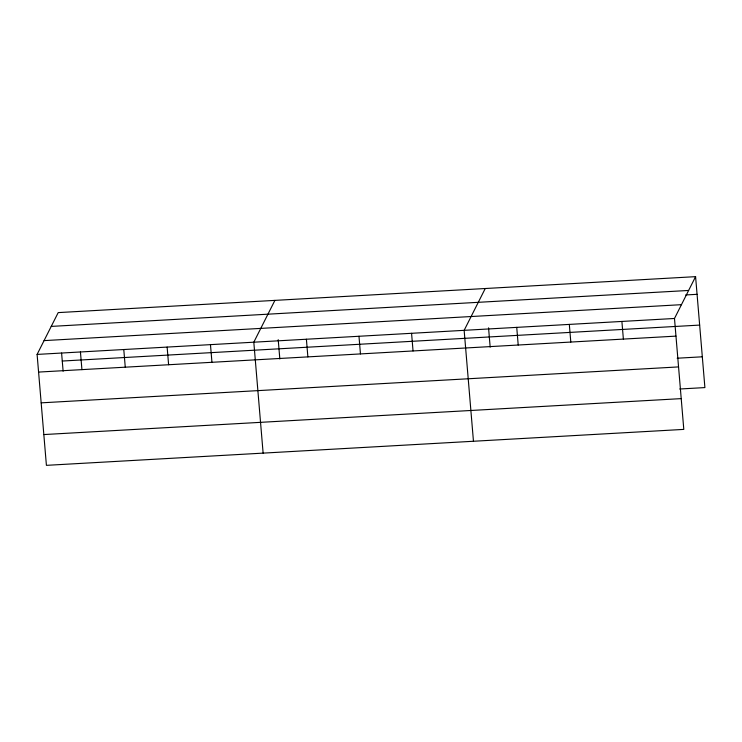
<?xml version="1.0" encoding="UTF-8"?>
<svg xmlns="http://www.w3.org/2000/svg" width="742" height="742" viewBox="0 0 742 742"><rect width="100%" height="100%" fill="white"/><g stroke="black" fill="none" stroke-linecap="round" stroke-linejoin="round"><path stroke-width="1.11" d="M695.588 276.655L674.487 318.476L683.799 429.395L46.412 465.345L37.1 354.416L58.201 312.605L695.588 276.655L704.9 387.584L679.755 389.003M274.911 300.38L253.81 342.192L263.122 453.121M485.249 288.517L464.149 330.338L473.461 441.258M51.235 326.406L688.622 290.456M685.636 294.964L697.072 294.314M44.066 340.615L681.453 304.674M37.1 354.416L674.487 318.476M62.263 361.039L699.65 325.089M38.584 372.076L675.971 336.126M677.168 358.219L702.312 356.8M41.172 402.85L678.55 366.91M43.834 434.562L681.221 398.621M621.898 321.434L623.382 339.094M569.318 324.402L570.802 342.062M516.729 327.37L518.213 345.03M488.551 327.834L490.174 347.145M411.569 333.297L413.044 350.957M358.98 336.265L360.464 353.925M306.4 339.233L307.874 356.893M278.213 339.697L279.836 359.007M210.468 344.64L211.952 362.3M167.126 347.089L168.61 364.739M123.784 349.528L125.268 367.188M80.442 351.977L81.926 369.637M61.595 353.062L63.126 371.232"/></g></svg>
